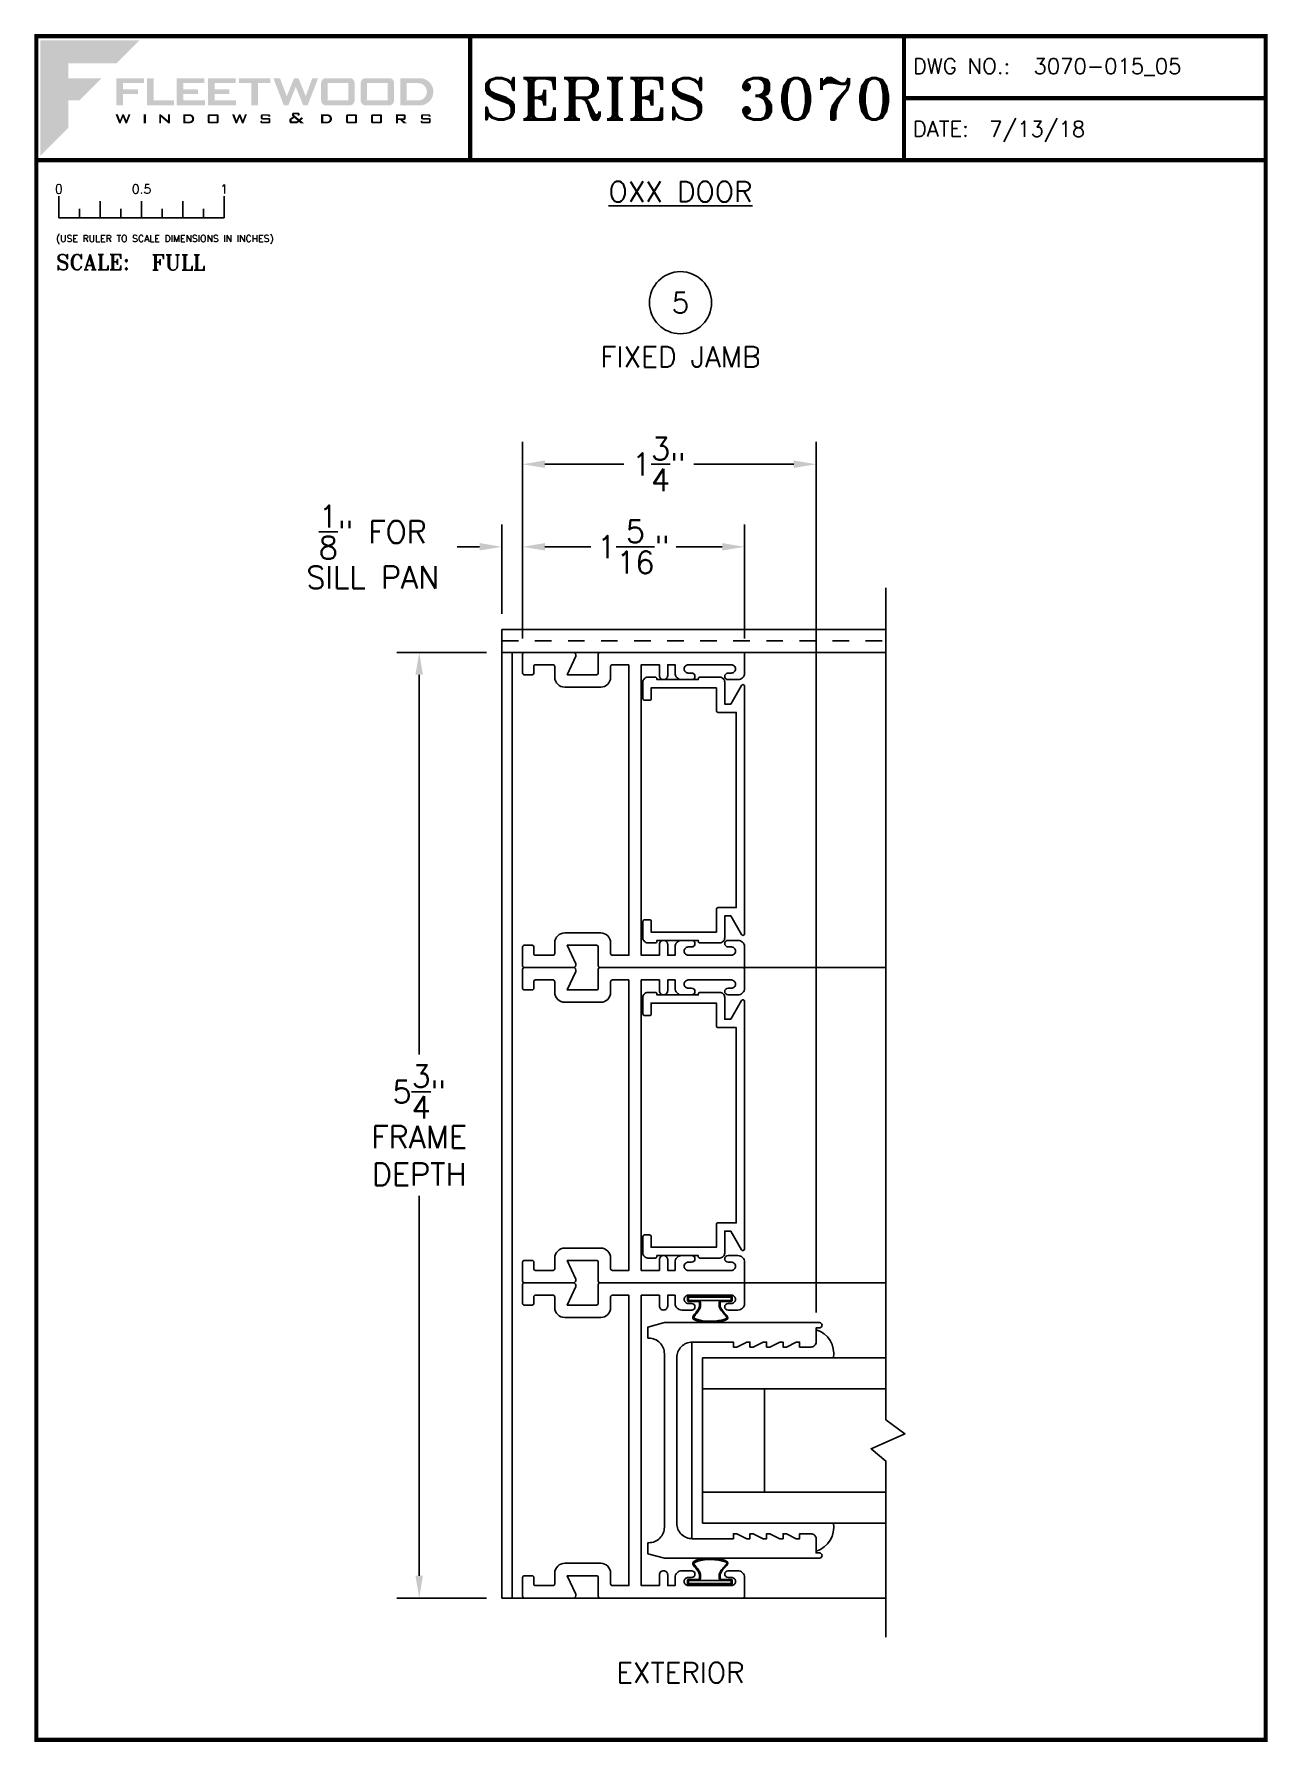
# Paper-space layout 'DETAIL 5' of a CAD drawing. Extents: x 0.3 to 7.8, y 0.1 to 10.4.
# The model-space entities are those that its viewports show. They can reach past a viewport. Long polylines and large blocks are cut down to what shows.
import ezdxf
from ezdxf.enums import TextEntityAlignment as Align

# ---------------------------------------------------------------- set-up
doc = ezdxf.new("R2010")
doc.units = 0
doc.header["$MEASUREMENT"] = 0
doc.linetypes.add('HIDDEN', pattern=[0.075, 0.05, -0.025])
doc.layers.get('0').update_dxf_attribs({"linetype": 'CONTINUOUS'})
doc.layers.get('DEFPOINTS').update_dxf_attribs({"color": 1, "linetype": 'CONTINUOUS'})
for name, color, linetype in [('DIM', 7, 'CONTINUOUS'), ('FRAME', 1, 'CONTINUOUS'), ('GLASS-VINYL', 7, 'CONTINUOUS'), ('MISC', 7, 'CONTINUOUS'), ('SEAL', 7, 'CONTINUOUS'), ('SILL-PAN', 7, 'CONTINUOUS'), ('TEXT', 7, 'CONTINUOUS'), ('VENT', 5, 'CONTINUOUS')]:
    doc.layers.add(name, color=color, linetype=linetype)
doc.layers.add('VP', color=40, linetype='CONTINUOUS', plot=False)
doc.layers.get('VP').off()
doc.styles.add('ROMANS', font='romans')
doc.styles.add('ROMANT', font='romant')
doc.styles.add('SIMPLEX-094', font='simplex.shx', dxfattribs={"height": 0.094})
doc.styles.get("Standard").update_dxf_attribs({"font": 'simplex.shx'})
doc.dimstyles.new('FULL SCALE', dxfattribs={"dimscale": 0.75, "dimtxt": 0.18, "dimasz": 0.18, "dimexe": 0.18, "dimexo": 0.125, "dimgap": 0.09, "dimtad": 0, "dimtih": 1, "dimtoh": 1, "dimdec": 4, "dimzin": 0, "dimdsep": 46, "dimlunit": 4, "dimtxsty": 'Standard', "dimcen": 0.09, "dimadec": 0, "dimazin": 0, "dimtfac": 1, "dimtdec": 4, "dimtofl": 0, "dimtmove": 0, "dimatfit": 3, "dimfxl": 0, "dimtolj": 1, "dimtzin": 0, "dimarcsym": 0})

# ---------------------------------------------------------------- blocks, each defined once
blk = doc.blocks.new('*D61')
at = {"layer": 'DEFPOINTS', "color": 0}
for p in [(5.031, 7.846), (3.255, 6.697), (5.031, 2.618)]:
    blk.add_point(p, dxfattribs=at)
at = {"layer": 'TEXT', "color": 0, "lineweight": -2}
for p, q in [((3.255, 6.791), (3.255, 7.981)), ((5.031, 2.712), (5.031, 7.981)), ((3.39, 7.846), (3.867, 7.846)), ((4.896, 7.846), (4.291, 7.846))]:
    blk.add_line(p, q, dxfattribs=at)
at = {"layer": 'TEXT', "color": 0}
for points in [[(3.39, 7.869), (3.39, 7.824), (3.255, 7.846)], [(4.896, 7.869), (4.896, 7.824), (5.031, 7.846)]]:
    blk.add_solid(points, dxfattribs=at)
at = {"layer": 'TEXT', "color": 0, "insert": (4.079, 7.846), "char_height": 0.135, "attachment_point": 5}
blk.add_mtext('\\A1;1{\\H1.000000x;\\S3/4;}"', dxfattribs=at)
blk = doc.blocks.new('Fleetwood_Logo_6-10-15')
h = blk.add_hatch(color=154)
h.dxf.hatch_style = 1
h.paths.add_polyline_path([(0.2526, -0.0017), (0.0019, -0.0017), (0.0019, -0.2942), (0.0725, -0.2236), (0.0725, -0.1535), (0.1007, -0.1535), (0.1567, -0.0976), (0.0725, -0.0976), (0.0725, -0.0596), (0.1946, -0.0596)])
h = blk.add_hatch(color=251)
h.dxf.hatch_style = 1
h.paths.add_polyline_path([(0.2487, -0.1256), (0.2112, -0.1256), (0.2112, -0.1102), (0.2647, -0.1102), (0.2647, -0.0976), (0.1946, -0.0976), (0.1946, -0.1667), (0.2112, -0.1667), (0.2112, -0.1377), (0.2487, -0.1377)])
h = blk.add_hatch(color=251)
h.dxf.hatch_style = 1
h.paths.add_polyline_path([(0.2886, -0.0976), (0.272, -0.0976), (0.272, -0.1667), (0.3401, -0.1667), (0.3401, -0.1535), (0.2886, -0.1535)])
h = blk.add_hatch(color=251)
h.dxf.hatch_style = 1
h.paths.add_polyline_path([(0.4175, -0.0976), (0.3474, -0.0976), (0.3474, -0.1667), (0.4185, -0.1667), (0.4185, -0.1534), (0.364, -0.1534), (0.364, -0.1377), (0.4015, -0.1377), (0.4015, -0.1256), (0.364, -0.1256), (0.364, -0.1102), (0.4175, -0.1102)])
h = blk.add_hatch(color=251)
h.dxf.hatch_style = 1
h.paths.add_polyline_path([(0.4965, -0.0976), (0.4264, -0.0976), (0.4264, -0.1667), (0.4975, -0.1667), (0.4975, -0.1534), (0.443, -0.1534), (0.443, -0.1377), (0.4804, -0.1377), (0.4804, -0.1256), (0.443, -0.1256), (0.443, -0.1102), (0.4965, -0.1102)])
h = blk.add_hatch(color=251)
h.dxf.hatch_style = 1
h.paths.add_polyline_path([(0.5842, -0.0976), (0.5054, -0.0976), (0.5054, -0.1102), (0.5365, -0.1102), (0.5365, -0.1667), (0.5531, -0.1667), (0.5531, -0.1102), (0.5842, -0.1102)])
h = blk.add_hatch(color=251)
h.dxf.hatch_style = 1
h.paths.add_polyline_path([(0.6089, -0.0976), (0.5921, -0.0976), (0.6188, -0.1667), (0.63, -0.1667), (0.6489, -0.1192), (0.6679, -0.1667), (0.6789, -0.1667), (0.7056, -0.0976), (0.6908, -0.0976), (0.6742, -0.1433), (0.6558, -0.0976), (0.6446, -0.0976), (0.6261, -0.1433)])
h = blk.add_hatch(color=251)
h.dxf.hatch_style = 1
h.paths.add_polyline_path([(0.7853, -0.0976), (0.726, -0.0976, 0.414214), (0.7133, -0.1102), (0.7133, -0.154, 0.414214), (0.726, -0.1667), (0.7853, -0.1667, 0.414214), (0.798, -0.154), (0.798, -0.1102, 0.414214)])
h.paths.add_polyline_path([(0.7819, -0.1102), (0.7819, -0.154), (0.7294, -0.154), (0.7294, -0.1102)], flags=16)
h = blk.add_hatch(color=251)
h.dxf.hatch_style = 1
h.paths.add_polyline_path([(0.8856, -0.0976), (0.8262, -0.0976, 0.414214), (0.8136, -0.1102), (0.8136, -0.154, 0.414214), (0.8262, -0.1667), (0.8856, -0.1667, 0.414214), (0.8982, -0.154), (0.8982, -0.1102, 0.414214)])
h.paths.add_polyline_path([(0.8822, -0.1102), (0.8822, -0.154), (0.8296, -0.154), (0.8296, -0.1102)], flags=16)
h = blk.add_hatch(color=251)
h.dxf.hatch_style = 1
h.paths.add_polyline_path([(0.9632, -0.0976), (0.914, -0.0976), (0.914, -0.1667), (0.9632, -0.1667, 1)])
h.paths.add_polyline_path([(0.9301, -0.1102), (0.9593, -0.1102, -1), (0.9593, -0.154), (0.9301, -0.154)], flags=16)
h = blk.add_hatch(color=7)
h.dxf.hatch_style = 1
h.paths.add_polyline_path([(0.2301, -0.1891), (0.2251, -0.1891), (0.2196, -0.2043), (0.2134, -0.1891), (0.2097, -0.1891), (0.2035, -0.2043), (0.1978, -0.1891), (0.1922, -0.1891), (0.2011, -0.2121), (0.2048, -0.2121), (0.2112, -0.1963), (0.2175, -0.2121), (0.2212, -0.2121)])
h = blk.add_hatch(color=7)
h.dxf.hatch_style = 1
h.paths.add_polyline_path([(0.2691, -0.1891), (0.2637, -0.1891), (0.2637, -0.2118), (0.2637, -0.2121), (0.2691, -0.2121)])
h = blk.add_hatch(color=7)
h.dxf.hatch_style = 1
h.paths.add_polyline_path([(0.3077, -0.1964), (0.3259, -0.2121), (0.3298, -0.2121), (0.3298, -0.1891), (0.325, -0.1891), (0.325, -0.2047), (0.3067, -0.1891), (0.3029, -0.1891), (0.3029, -0.2121), (0.3077, -0.2121)])
h = blk.add_hatch(color=7)
h.dxf.hatch_style = 1
h.paths.add_polyline_path([(0.3801, -0.1891), (0.3637, -0.1891), (0.3637, -0.2121), (0.3801, -0.2121, 1)])
h.paths.add_polyline_path([(0.3691, -0.2079), (0.3691, -0.1933), (0.3788, -0.1933, -1), (0.3788, -0.2079)], flags=16)
h = blk.add_hatch(color=7)
h.dxf.hatch_style = 1
h.paths.add_polyline_path([(0.4537, -0.2079), (0.4537, -0.1933, 0.414214), (0.4495, -0.1891), (0.4297, -0.1891, 0.414214), (0.4255, -0.1933), (0.4255, -0.2079, 0.414214), (0.4297, -0.2121), (0.4495, -0.2121, 0.414214)])
h.paths.add_polyline_path([(0.4308, -0.2079), (0.4308, -0.1933), (0.4484, -0.1933), (0.4484, -0.2079)], flags=16)
h = blk.add_hatch(color=7)
h.dxf.hatch_style = 1
h.paths.add_polyline_path([(0.5253, -0.1891), (0.5203, -0.1891), (0.5148, -0.2043), (0.5087, -0.1891), (0.5049, -0.1891), (0.4988, -0.2043), (0.493, -0.1891), (0.4874, -0.1891), (0.4963, -0.2121), (0.5001, -0.2121), (0.5064, -0.1963), (0.5127, -0.2121), (0.5164, -0.2121)])
h = blk.add_hatch(color=7)
h.dxf.hatch_style = 1
h.paths.add_polyline_path([(0.5801, -0.1891), (0.5643, -0.1891, 0.414214), (0.56, -0.1933), (0.56, -0.1981, 0.414214), (0.5643, -0.2024), (0.58, -0.2024), (0.58, -0.2078), (0.5637, -0.2078), (0.5637, -0.2052), (0.5591, -0.2062), (0.5591, -0.2078, 0.414214), (0.5634, -0.2121), (0.5805, -0.2121, 0.414214), (0.5848, -0.2078), (0.5848, -0.2024, 0.414214), (0.5805, -0.1982), (0.5648, -0.1982), (0.5648, -0.193), (0.5798, -0.193), (0.5798, -0.1958), (0.5843, -0.1948), (0.5843, -0.1933, 0.414214)])
h = blk.add_hatch(color=7)
h.dxf.hatch_style = 1
h.paths.add_polyline_path([(0.645, -0.1913, -0.222262), (0.6447, -0.1906), (0.6447, -0.1892), (0.6535, -0.1892), (0.6535, -0.193), (0.6587, -0.1918), (0.6587, -0.189, 0.414214), (0.6544, -0.1847), (0.6437, -0.1847, 0.414214), (0.6394, -0.189), (0.6394, -0.1922, 0.222262), (0.6407, -0.1948), (0.6415, -0.1955), (0.6345, -0.1998, 0.260684), (0.6329, -0.2027), (0.6329, -0.2078, 0.414214), (0.6372, -0.2121), (0.6514, -0.2121, 0.17577), (0.6536, -0.2113), (0.657, -0.2085), (0.6614, -0.2121), (0.6699, -0.2121), (0.6613, -0.2049), (0.6676, -0.1997), (0.6637, -0.1964), (0.6574, -0.2017)])
h.paths.add_polyline_path([(0.6532, -0.2052), (0.6509, -0.2072, -0.17577), (0.6502, -0.2074), (0.6382, -0.2074), (0.6382, -0.2033, -0.260684), (0.6387, -0.2025), (0.6451, -0.1985)], flags=16)
h = blk.add_hatch(color=7)
h.dxf.hatch_style = 1
h.paths.add_polyline_path([(0.7294, -0.1891), (0.713, -0.1891), (0.713, -0.2121), (0.7294, -0.2121, 1)])
h.paths.add_polyline_path([(0.7184, -0.2079), (0.7184, -0.1933), (0.7281, -0.1933, -1), (0.7281, -0.2079)], flags=16)
h = blk.add_hatch(color=7)
h.dxf.hatch_style = 1
h.paths.add_polyline_path([(0.8045, -0.2079), (0.8045, -0.1933, 0.414214), (0.8003, -0.1891), (0.7805, -0.1891, 0.414214), (0.7763, -0.1933), (0.7763, -0.2079, 0.414214), (0.7805, -0.2121), (0.8003, -0.2121, 0.414214)])
h.paths.add_polyline_path([(0.7816, -0.2079), (0.7816, -0.1933), (0.7992, -0.1933), (0.7992, -0.2079)], flags=16)
h = blk.add_hatch(color=7)
h.dxf.hatch_style = 1
h.paths.add_polyline_path([(0.8678, -0.2079), (0.8678, -0.1933, 0.414214), (0.8636, -0.1891), (0.8438, -0.1891, 0.414214), (0.8396, -0.1933), (0.8396, -0.2079, 0.414214), (0.8438, -0.2121), (0.8636, -0.2121, 0.414214)])
h.paths.add_polyline_path([(0.8449, -0.2079), (0.8449, -0.1933), (0.8624, -0.1933), (0.8624, -0.2079)], flags=16)
h = blk.add_hatch(color=7)
h.dxf.hatch_style = 1
h.paths.add_polyline_path([(0.9277, -0.1993), (0.9277, -0.1933, 0.414214), (0.9235, -0.1891), (0.9028, -0.1891), (0.9028, -0.2121), (0.9082, -0.2121), (0.9082, -0.2035), (0.9131, -0.2035), (0.9224, -0.2121), (0.9303, -0.2121), (0.9197, -0.2035), (0.9235, -0.2035, 0.414214)])
h.paths.add_polyline_path([(0.9082, -0.1993), (0.9082, -0.1933), (0.9214, -0.1933, -0.414214), (0.9224, -0.1943), (0.9224, -0.1983, -0.414214), (0.9214, -0.1993)], flags=16)
h = blk.add_hatch(color=7)
h.dxf.hatch_style = 1
h.paths.add_polyline_path([(0.9867, -0.1982), (0.971, -0.1982), (0.971, -0.193), (0.9859, -0.193), (0.9859, -0.1958), (0.9905, -0.1948), (0.9905, -0.1933, 0.414214), (0.9863, -0.1891), (0.9705, -0.1891, 0.414214), (0.9662, -0.1933), (0.9662, -0.1981, 0.414214), (0.9705, -0.2024), (0.9862, -0.2024), (0.9862, -0.2078), (0.9699, -0.2078), (0.9699, -0.2052), (0.9653, -0.2062), (0.9653, -0.2078, 0.414214), (0.9696, -0.2121), (0.9867, -0.2121, 0.414214), (0.991, -0.2078), (0.991, -0.2024, 0.414214)])
blk = doc.blocks.new('A-SIZE_P')
at = {"const_width": 0.025}
blk.add_lwpolyline([(0.313, 0.125), (7.751, 0.125), (7.751, 10.437), (0.313, 10.437)], close=True, dxfattribs=at)
for points in [[(2.938, 10.437), (2.938, 9.687)], [(5.563, 10.437), (5.563, 9.687)], [(5.563, 10.062), (7.751, 10.062)], [(0.313, 9.687), (7.751, 9.687)]]:
    blk.add_lwpolyline(points, dxfattribs=at)
at = {"xscale": 2.387023416083395, "yscale": 2.387023416083395, "zscale": 2.387023416083395}
blk.add_blockref('Fleetwood_Logo_6-10-15', (0.334, 10.416), dxfattribs=at)
for s, style, p in [('DWG NO.:', 'SIMPLEX-094', (5.617, 10.209)), ('DATE:', 'SIMPLEX-094', (5.616, 9.829)), ('SCALE:', 'ROMANT', (0.433, 9.022))]:
    blk.add_text(s, height=0.094, dxfattribs=dict(style=style)).set_placement(p)
for tag, p, style in [('DWG_NO', (6.346, 10.209), 'SIMPLEX-094'), ('DATE', (6.077, 9.829), 'SIMPLEX-094'), ('SCALE', (1.011, 9.02), 'ROMANT')]:
    blk.add_attdef(tag, p, '', height=0.094, dxfattribs=dict(style=style))
for tag, height, style, width, p, p2 in [('DWG_NO_F', 0.094, 'SIMPLEX-094', 1.745692, (6.347, 10.209), (7.683, 10.209)), ('PRODUCT', 0.25, 'ROMANT', 1.390728, (3.001, 9.934), (5.5, 9.934))]:
    blk.add_attdef(tag, text='', height=height, dxfattribs=dict(style=style, width=width)).set_placement(p, p2, align=Align.FIT)
blk = doc.blocks.new('Full')
for p, q in [((0.137, -0.219), (0.137, -0.35)), ((0.262, -0.294), (0.262, -0.35)), ((0.387, -0.249), (0.387, -0.35)), ((0.512, -0.294), (0.512, -0.35)), ((0.637, -0.249), (0.637, -0.35)), ((0.762, -0.294), (0.762, -0.35)), ((0.887, -0.249), (0.887, -0.35)), ((1.012, -0.294), (1.012, -0.35)), ((1.137, -0.219), (1.137, -0.35)), ((0.137, -0.35), (1.137, -0.35))]:
    blk.add_line(p, q)
for s, p in [('0', (0.137, -0.219)), ('0.5', (0.637, -0.219)), ('1', (1.137, -0.219))]:
    blk.add_text(s, height=0.055).set_placement(p, align=Align.BOTTOM_CENTER)
at = {"style": 'ROMANS'}
blk.add_text('(USE RULER TO SCALE DIMENSIONS IN INCHES)', height=0.04115, dxfattribs=at).set_placement((0.12, -0.495))
blk = doc.blocks.new('*D107')
at = {"layer": 'DEFPOINTS', "color": 0}
for p in [(3.13, 6.707), (2.63, 0.983), (3.13, 0.983)]:
    blk.add_point(p, dxfattribs=at)
at = {"layer": 'MISC', "color": 0, "lineweight": -2}
for p, q in [((3.036, 6.707), (2.495, 6.707)), ((2.63, 6.572), (2.63, 4.273)), ((2.63, 1.118), (2.63, 3.418)), ((3.036, 0.983), (2.495, 0.983))]:
    blk.add_line(p, q, dxfattribs=at)
at = {"layer": 'MISC', "color": 0}
for points in [[(2.607, 6.572), (2.652, 6.572), (2.63, 6.707)], [(2.607, 1.118), (2.652, 1.118), (2.63, 0.983)]]:
    blk.add_solid(points, dxfattribs=at)
at = {"layer": 'MISC', "color": 0, "insert": (2.63, 3.845), "char_height": 0.135, "attachment_point": 5}
blk.add_mtext('\\A1;5{\\H1.000000x;\\S3/4;}"\\PFRAME\\PDEPTH', dxfattribs=at)
blk = doc.blocks.new('*D108')
at = {"layer": 'DEFPOINTS', "color": 0}
for p in [(4.598, 7.346), (3.255, 6.697), (4.598, 6.697)]:
    blk.add_point(p, dxfattribs=at)
at = {"layer": 'MISC', "color": 0, "lineweight": -2}
for p, q in [((3.255, 6.791), (3.255, 7.481)), ((4.598, 6.791), (4.598, 7.481)), ((3.39, 7.346), (3.669, 7.346)), ((4.463, 7.346), (4.184, 7.346))]:
    blk.add_line(p, q, dxfattribs=at)
at = {"layer": 'MISC', "color": 0}
for points in [[(3.39, 7.369), (3.39, 7.324), (3.255, 7.346)], [(4.463, 7.369), (4.463, 7.324), (4.598, 7.346)]]:
    blk.add_solid(points, dxfattribs=at)
at = {"layer": 'MISC', "color": 0, "insert": (3.926, 7.346), "char_height": 0.135, "attachment_point": 5}
blk.add_mtext('\\A1;1{\\H1.000000x;\\S5/16;}"', dxfattribs=at)
blk = doc.blocks.new('*D109')
at = {"layer": 'DEFPOINTS', "color": 0}
for p in [(3.13, 7.346), (3.13, 6.846), (3.255, 6.697)]:
    blk.add_point(p, dxfattribs=at)
at = {"layer": 'MISC', "color": 0, "lineweight": -2}
for p, q in [((3.13, 6.94), (3.13, 7.481)), ((3.255, 6.791), (3.255, 7.481)), ((2.995, 7.346), (2.86, 7.346)), ((3.39, 7.346), (3.525, 7.346))]:
    blk.add_line(p, q, dxfattribs=at)
at = {"layer": 'MISC', "color": 0}
for points in [[(2.995, 7.369), (2.995, 7.324), (3.13, 7.346)], [(3.39, 7.369), (3.39, 7.324), (3.255, 7.346)]]:
    blk.add_solid(points, dxfattribs=at)
at = {"layer": 'MISC', "color": 0, "insert": (2.349, 7.346), "char_height": 0.135, "attachment_point": 5}
blk.add_mtext('\\A1;{\\H1.000000x;\\S1/8;}" FOR\\PSILL PAN', dxfattribs=at)
blk = doc.blocks.new('sectball')
blk.add_circle((0, 0), 0.125)
blk.add_attdef('NO', text='', height=0.062).set_placement((0, 0), align=Align.MIDDLE_CENTER)
for tag, p in [('LINE1', (0, -0.2588)), ('LINE2', (0, -0.3864)), ('LINE3', (0, -0.5214))]:
    blk.add_attdef(tag, text='', height=0.078).set_placement(p, align=Align.CENTER)
blk = doc.blocks.new('3710 Jamb Filler')
blk.add_lwpolyline([(-0.12, 0.774, 0.414214), (-0.15, 0.804), (-0.27, 0.804, 0.414214), (-0.28, 0.794), (-0.28, 0.789), (-0.53, 0.789), (-0.53, 0.794, 0.414214), (-0.54, 0.804), (-0.585, 0.804, 0.414214), (-0.615, 0.774), (-0.615, 0.674, 0.414214), (-0.605, 0.664), (-0.575, 0.664, 0.414214), (-0.565, 0.674), (-0.565, 0.739), (-0.17, 0.739), (-0.17, 0.601, 0.414214), (-0.16, 0.591), (-0.05, 0.591), (-0.05, -0.591), (-0.16, -0.591, 0.414214), (-0.17, -0.601), (-0.17, -0.739), (-0.565, -0.739), (-0.565, -0.674, 0.414214), (-0.575, -0.664), (-0.605, -0.664, 0.414214), (-0.615, -0.674), (-0.615, -0.774, 0.414214), (-0.585, -0.804), (-0.54, -0.804, 0.414214), (-0.53, -0.794), (-0.53, -0.789), (-0.28, -0.789), (-0.28, -0.794, 0.414214), (-0.27, -0.804), (-0.15, -0.804, 0.414214), (-0.12, -0.774), (-0.12, -0.641), (-0.084, -0.641), (-0.019, -0.754, 0.767327), (0, -0.749), (0, 0.749, 0.767327), (-0.019, 0.754), (-0.084, 0.641), (-0.12, 0.641)], format="xyb", close=True)
blk = doc.blocks.new('3048 INT JAMB')
blk.add_lwpolyline([(-0.075, 0.879), (-0.075, -0.879), (-0.175, -0.879, -0.4142136), (-0.185, -0.869), (-0.185, -0.804, 0.4142136), (-0.245, -0.744), (-0.463, -0.744, 0.4142136), (-0.523, -0.804), (-0.523, -0.869, -0.4142136), (-0.533, -0.879), (-0.64, -0.879, -0.4142136), (-0.65, -0.869), (-0.65, -0.829, 0.4142136), (-0.66, -0.819), (-0.708, -0.819, 0.4142136), (-0.718, -0.829), (-0.718, -0.944, 0.4142136), (-0.708, -0.954), (-0.411, -0.954, 0.5466243), (-0.3965, -0.9313), (-0.448, -0.819), (-0.27, -0.819, -0.4142136), (-0.26, -0.829), (-0.26, -0.944, 0.4142136), (-0.25, -0.954), (0.615, -0.954, 0.4142136), (0.625, -0.944), (0.625, -0.829, 0.4142136), (0.585, -0.789), (0.525, -0.789, 0.4142136), (0.505, -0.809), (0.505, -0.809, 0.4142136), (0.525, -0.829), (0.5455, -0.829, -0.4142136), (0.57, -0.8535), (0.57, -0.8545, -0.4142136), (0.5455, -0.879), (0.2845, -0.879, -0.4142136), (0.26, -0.8545), (0.26, -0.8535, -0.4142136), (0.2845, -0.829), (0.305, -0.829, 0.4142136), (0.325, -0.809), (0.325, -0.8085, 0.4142136), (0.3055, -0.789), (0.245, -0.789, 0.4142136), (0.205, -0.829), (0.205, -0.879), (0.16, -0.879), (0.16, -0.814, 0.4142136), (0.135, -0.789), (0.1345, -0.789, 0.4142136), (0.11, -0.8135), (0.11, -0.879), (0, -0.879), (0, 0.879), (0.11, 0.879), (0.11, 0.8135, 0.4142136), (0.1345, 0.789), (0.135, 0.789, 0.4142136), (0.16, 0.814), (0.16, 0.879), (0.205, 0.879), (0.205, 0.829, 0.4142136), (0.245, 0.789), (0.3055, 0.789, 0.4142136), (0.325, 0.8085), (0.325, 0.809, 0.4142136), (0.305, 0.829), (0.2845, 0.829, -0.4142136), (0.26, 0.8535), (0.26, 0.8545, -0.4142136), (0.2845, 0.879), (0.5455, 0.879, -0.4142136), (0.57, 0.8545), (0.57, 0.8535, -0.4142136), (0.5455, 0.829), (0.525, 0.829, 0.4142136), (0.505, 0.809, 0.4142136), (0.525, 0.789), (0.585, 0.789, 0.4142136), (0.625, 0.829), (0.625, 0.944, 0.4142136), (0.615, 0.954), (-0.25, 0.954, 0.4142136), (-0.26, 0.944), (-0.26, 0.829, -0.4142136), (-0.27, 0.819), (-0.448, 0.819), (-0.3965, 0.9313, 0.5466243), (-0.411, 0.954), (-0.708, 0.954, 0.4142136), (-0.718, 0.944), (-0.718, 0.829, 0.4142136), (-0.708, 0.819), (-0.66, 0.819, 0.4142136), (-0.65, 0.829), (-0.65, 0.869, -0.4142136), (-0.64, 0.879), (-0.533, 0.879, -0.4142136), (-0.523, 0.869), (-0.523, 0.804, 0.4142136), (-0.463, 0.744), (-0.245, 0.744, 0.4142136), (-0.185, 0.804), (-0.185, 0.869, -0.4142136), (-0.175, 0.879)], format="xyb", close=True)
blk = doc.blocks.new('*U93')
at = {"layer": 'FRAME'}
for name, p in [('3048 INT JAMB', (0.708, -0.954)), ('3710 Jamb Filler', (1.333, -0.954))]:
    blk.add_blockref(name, p, dxfattribs=at)
blk = doc.blocks.new('*U94')
at = {"layer": 'FRAME'}
blk.add_blockref('3048 INT JAMB', (0.708, -0.954), dxfattribs=at)
blk = doc.blocks.new('3008 FIXED STILE')
blk.add_lwpolyline([(-1.038, 0.713), (-1.002, 0.713), (-0.1, 0.713), (0, 0.686), (0, 0.619), (-0.006, 0.619, 0.414214), (-0.1, 0.525), (-0.1, -0.525, 0.414214), (-0.006, -0.619), (0, -0.619), (0, -0.686), (-0.1, -0.713), (-1.038, -0.713, -0.999996), (-1.038, -0.681), (-1.018, -0.681), (-1.018, -0.596, -0.414214), (-0.987, -0.565), (-0.918, -0.565), (-0.918, -0.595), (-0.898, -0.595), (-0.838, -0.565), (-0.818, -0.565), (-0.818, -0.595), (-0.798, -0.595), (-0.738, -0.565), (-0.718, -0.565), (-0.718, -0.595), (-0.698, -0.595), (-0.638, -0.565), (-0.618, -0.565), (-0.618, -0.595), (-0.598, -0.595), (-0.538, -0.565), (-0.518, -0.565), (-0.518, -0.595), (-0.269, -0.595, 0.414214), (-0.175, -0.501), (-0.175, 0.501, 0.414214), (-0.269, 0.595), (-0.518, 0.595), (-0.518, 0.565), (-0.538, 0.565), (-0.598, 0.595), (-0.618, 0.595), (-0.618, 0.565), (-0.638, 0.565), (-0.698, 0.595), (-0.718, 0.595), (-0.718, 0.565), (-0.738, 0.565), (-0.798, 0.595), (-0.818, 0.595), (-0.818, 0.565), (-0.838, 0.565), (-0.898, 0.595), (-0.918, 0.595), (-0.918, 0.565), (-0.987, 0.565, -0.414214), (-1.018, 0.596), (-1.018, 0.681), (-1.038, 0.681, -0.999996), (-1.038, 0.713)], format="xyb")
blk = doc.blocks.new('*U182')
for points in [[(-0.135, 0.031), (-0.135, 0.013, 0.414214), (-0.128, 0.006), (0.035, 0.006)], [(-0.129, 0.028), (-0.129, 0.016, 0.414214), (-0.126, 0.012), (0.126, 0.012, 0.414214), (0.129, 0.016), (0.129, 0.028)], [(-0.07, 0.038, 0.414214), (-0.063, 0.045), (-0.063, 0.068)], [(-0.035, 0.006), (-0.035, 0), (0.035, 0), (0.041, 0.006), (0.128, 0.006, 0.414214), (0.135, 0.013), (0.135, 0.031)]]:
    blk.add_lwpolyline(points, format="xyb")
blk.add_lwpolyline([(0.041, 0.012), (0.035, 0.006), (0.035, 0.012)])
for points, knots in [([(-0.063, 0.068), (-0.067, 0.094), (-0.147, 0.149), (0, 0.171), (0.157, 0.149), (0.067, 0.094), (0.063, 0.068)], [0, 0, 0, 0, 0.0788466, 0.167942, 0.2570375, 0.335884, 0.335884, 0.335884, 0.335884]), ([(-0.057, 0.069), (-0.061, 0.094), (-0.088, 0.115), (-0.1, 0.138), (-0.099, 0.14), (0, 0.169), (0.095, 0.146), (0.102, 0.14), (0.104, 0.135), (0.1, 0.128), (0.083, 0.109), (0.072, 0.098), (0.061, 0.081), (0.058, 0.075), (0.057, 0.069)], [2.5712303, 2.5712303, 2.5712303, 2.5712303, 2.6347872, 2.6347872, 2.6774866, 2.6774866, 2.7903183, 2.8239397, 2.8239397, 2.8575611, 2.8575611, 2.8911826, 2.8911826, 2.9071143, 2.9071143, 2.9071143, 2.9071143])]:
    blk.add_open_spline(points, degree=3, knots=knots)
for points, weights, degree, knots in [([(-0.135, 0.031), (-0.135, 0.038), (-0.128, 0.038), (-0.099, 0.038), (-0.07, 0.038)], [1, 0.707106873747, 1, 1, 1], 2, [0, 0, 0, 1.570796, 1.570796, 2.570796, 2.570796, 2.570796]), ([(-0.129, 0.028), (-0.129, 0.03), (-0.128, 0.031), (-0.127, 0.032), (-0.126, 0.032), (-0.028, 0.032), (0.07, 0.032), (0.098, 0.032), (0.126, 0.032), (0.129, 0.032), (0.129, 0.028)], [1, 0.923879507465, 1, 0.923879507465, 1, 1, 1, 1, 1, 0.707106873747, 1], 2, [0, 0, 0, 0.785398, 0.785398, 1.570797, 1.570797, 2.570797, 2.570797, 3.570797, 3.570797, 5.141593, 5.141593, 5.141593]), ([(0.07, 0.038), (0.089, 0.038), (0.109, 0.038), (0.128, 0.038), (0.13, 0.038), (0.132, 0.037), (0.133, 0.036)], [1, 1, 1, 1, 0.949253004976, 0.949253004976, 1], 3, [2.90668, 2.90668, 2.90668, 2.90668, 3.90668, 3.90668, 3.90668, 4.692079, 4.692079, 4.692079, 4.692079])]:
    blk.add_rational_spline(points, weights, degree=degree, knots=knots)
for points, weights in [([(-0.07, 0.032), (-0.062, 0.032), (-0.057, 0.037), (-0.057, 0.045)], [1, 0.804737854124, 0.804737854124, 1]), ([(0.057, 0.045), (0.057, 0.042), (0.058, 0.038), (0.061, 0.036)], [1, 0.94925295377, 0.94925295377, 1]), ([(0.061, 0.036), (0.063, 0.033), (0.067, 0.032), (0.07, 0.032)], [1, 0.94925295377, 0.94925295377, 1]), ([(0.063, 0.045), (0.063, 0.041), (0.066, 0.038), (0.07, 0.038)], [1, 0.804737854124, 0.804737854124, 1]), ([(0.133, 0.036), (0.134, 0.035), (0.135, 0.033), (0.135, 0.031)], [1, 0.949253004976, 0.949253004976, 1])]:
    blk.add_rational_spline(points, weights, degree=3)
for points in [[(-0.057, 0.068), (-0.057, 0.069), (-0.057, 0.069), (-0.057, 0.069)], [(-0.057, 0.045), (-0.057, 0.053), (-0.057, 0.061), (-0.057, 0.068)], [(0.057, 0.069), (0.057, 0.069), (0.057, 0.069), (0.057, 0.068)], [(0.057, 0.068), (0.057, 0.061), (0.057, 0.053), (0.057, 0.045)], [(0.063, 0.068), (0.063, 0.06), (0.063, 0.053), (0.063, 0.045)]]:
    blk.add_open_spline(points, degree=3)
blk = doc.blocks.new('*U183')
at = {"layer": 'SEAL', "xscale": -1, "rotation": 180}
blk.add_blockref('*U182', (0.415, 0.879), dxfattribs=at)
at = {"layer": 'SEAL'}
blk.add_blockref('*U182', (0.415, -0.879), dxfattribs=at)
at = {"layer": 'VENT', "xscale": -1}
blk.add_blockref('3008 FIXED STILE', (0.03987, 0), dxfattribs=at)

msp = doc.modelspace()

# ---------------------------------------------------------------- linework, layer by layer
for p, q in [((0.33334, 1.35469), (-0.5222, 1.35469)), ((0.33334, -0.55331), (-0.5222, -0.55331))]:
    msp.add_line(p, q)
at = {"color": 7}
for points in [[(0.33334, 3.65378), (0.33334, -1.38231), (0.44757, -1.46658), (0.24369, -1.55804), (0.33334, -1.63231), (0.33334, -2.69731)], [(0.54635, 3.65378), (0.54635, -1.38231), (0.66058, -1.46658), (0.4567, -1.55804), (0.54635, -1.63231), (0.54635, -2.69731)]]:
    msp.add_lwpolyline(points, dxfattribs=at)
at = {"layer": 'GLASS-VINYL'}
for p, q in [((-0.8418, -2.10231), (-0.8418, -0.91231)), ((0.33334, -1.00731), (-0.7768, -1.00731)), ((-0.7768, -1.00731), (-0.7768, -2.00731)), ((0.33334, -1.19481), (-0.7768, -1.19481)), ((-0.4018, -1.19481), (-0.4018, -1.81981)), ((0.33334, -1.81981), (-0.7768, -1.81981)), ((0.33334, -2.00731), (-0.7768, -2.00731))]:
    msp.add_line(p, q, dxfattribs=at)
for centre, start, end in [((-0.13487, -0.98278), 350.75972, 72.645769), ((-0.13487, -2.03184), 287.354231, 9.24028)]:
    msp.add_arc(centre, 0.15276, start, end, dxfattribs=at)
at = {"layer": 'SILL-PAN'}
for p, q in [((-1.9902, 3.40168), (-1.9902, -2.46131)), ((0.33334, 3.40168), (-1.9902, 3.40168)), ((0.33334, 3.26269), (-1.9902, 3.26269)), ((0.33334, 3.26268), (-1.9902, 3.26268)), ((-1.9282, 3.26269), (-1.9282, -2.46132)), ((-1.9282, 3.26269), (0.33334, 3.26269)), ((-1.9902, -2.46131), (0.33334, -2.46131))]:
    msp.add_line(p, q, dxfattribs=at)
at = {"layer": 'SILL-PAN', "linetype": 'HIDDEN'}
msp.add_line((-1.9902, 3.33218), (0.33334, 3.33218), dxfattribs=at)

# ---------------------------------------------------------------- block references
at = {"layer": 'FRAME'}
for name, p in [('*U93', (-1.8552, 3.26269)), ('3710 Jamb Filler', (-0.5222, 2.30869)), ('*U93', (-1.8552, 1.35469)), ('*U94', (-1.8552, -0.55331))]:
    msp.add_blockref(name, p, dxfattribs=at)
at = {"layer": 'VENT'}
msp.add_blockref('*U183', (-1.1472, -1.50731), dxfattribs=at)

psp = doc.layouts.new('DETAIL 5')

# ---------------------------------------------------------------- block references
at = {"layer": 'DIM'}
ref = psp.add_blockref('A-SIZE_P', (0, 0), dxfattribs=at)
ref.add_attrib('DATE', '7/13/18', (6.07741, 9.82884), dxfattribs={"layer": '0', "height": 0.094, "style": 'SIMPLEX-094'})
ref.add_attrib('SCALE', 'FULL', (1.01101, 9.02035), dxfattribs={"layer": '0', "height": 0.094, "style": 'ROMANT'})
ref.add_attrib('PRODUCT', 'SERIES 3070', dxfattribs={"layer": '0', "height": 0.25, "style": 'ROMANT', "width": 0.981308}).set_placement((3.0005, 9.93352), (5.5005, 9.93352), align=Align.FIT)
ref.add_attrib('DWG_NO', '3070-015_05', (6.34634, 10.20879), dxfattribs={"layer": '0', "height": 0.094, "style": 'SIMPLEX-094'})
psp.add_blockref('Full', (0.313, 9.687), dxfattribs=at)
at = {"layer": 'TEXT'}
ref = psp.add_blockref('sectball', (4.21023, 8.82391), dxfattribs=dict(at, xscale=1.503999999999998, yscale=1.503999999999998, zscale=1.503999999999998))
ref.add_attrib('NO', '5', dxfattribs={"layer": '0', "height": 0.125}).set_placement((4.21023, 8.82391), align=Align.MIDDLE_CENTER)
ref.add_attrib('LINE1', 'FIXED JAMB', dxfattribs={"layer": '0', "height": 0.125}).set_placement((4.21023, 8.43463), align=Align.CENTER)

# ---------------------------------------------------------------- texts
psp.add_text('EXTERIOR', height=0.124, dxfattribs=at).set_placement((4.21023, 0.46926), align=Align.CENTER)
at = {"layer": 'TEXT', "insert": (4.21023, 9.49617), "char_height": 0.124, "width": 1.2194, "attachment_point": 5}
psp.add_mtext('{\\LOXX DOOR}', dxfattribs=at)

# ---------------------------------------------------------------- dimensions: what is measured, and where the dimension line sits
at = {"layer": 'MISC'}
dim = psp.add_linear_dim(base=(3.12999, 7.34611), p1=(3.25499, 6.69711), p2=(3.12999, 6.84611), text='<> FOR\\PSILL PAN', dimstyle='FULL SCALE', dxfattribs=at)
dim.commit()
dim.dimension.update_dxf_attribs({"geometry": '*D109', "text_midpoint": (2.34892, 7.34611)})
dim = psp.add_linear_dim(base=(4.59799, 7.34611), p1=(3.25499, 6.69711), p2=(4.59799, 6.69711), dimstyle='FULL SCALE', dxfattribs=at)
dim.commit()
dim.dimension.update_dxf_attribs({"geometry": '*D108', "text_midpoint": (3.92649, 7.34611), "dimtype": 160})
dim = psp.add_linear_dim(base=(2.62999, 0.98311), p1=(3.12999, 6.70711), p2=(3.12999, 0.98311), angle=90, text='<>\\PFRAME\\PDEPTH', dimstyle='FULL SCALE', dxfattribs=at)
dim.commit()
dim.dimension.update_dxf_attribs({"geometry": '*D107', "text_midpoint": (2.62999, 3.84511), "dimtype": 160})
at = {"layer": 'TEXT'}
dim = psp.add_linear_dim(base=(5.03089, 7.84611), p1=(3.25499, 6.69711), p2=(5.03089, 2.61811), dimstyle='FULL SCALE', dxfattribs=at)
dim.commit()
dim.dimension.update_dxf_attribs({"geometry": '*D61', "text_midpoint": (4.07899, 7.84611), "dimtype": 160})

# ---------------------------------------------------------------- viewports
at = {"layer": 'VP'}
psp.add_viewport(center=(4.28176, 3.89222), size=(2.57643, 6.506654), view_center_point=(-0.83843, 0.4478), view_height=6.506654, dxfattribs=at)

doc.saveas('drawing.dxf')
